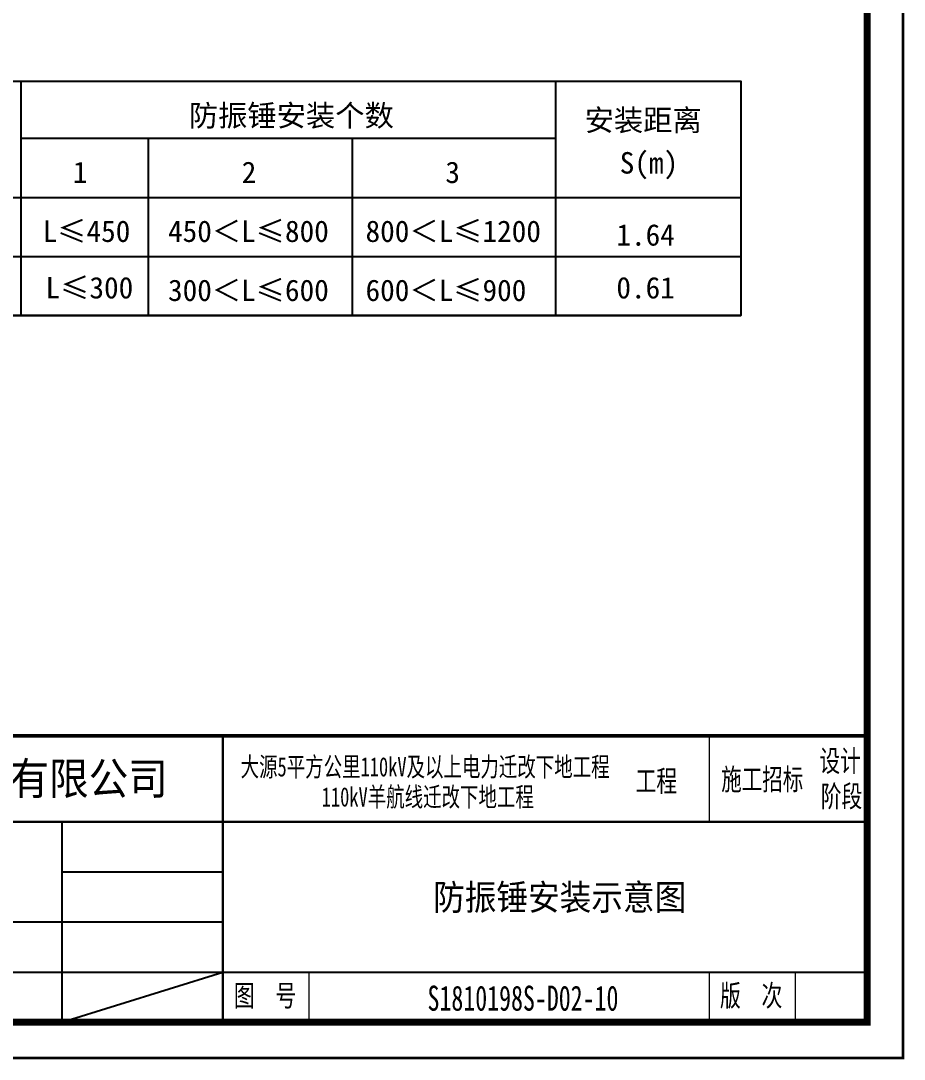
# Model space of a CAD drawing. Extents: x 457 to 4918, y -67 to 391.
# Drawn here: x 4794.6 to 4918, y -60 to 85.1 of the extents above; entities that cross this region are included whole.
import ezdxf
from ezdxf.enums import TextEntityAlignment as Align

# ---------------------------------------------------------------- set-up
doc = ezdxf.new("R2010")
doc.units = 0
doc.header["$LTSCALE"] = 40
doc.header["$MEASUREMENT"] = 0
doc.layers.get('0').update_dxf_attribs({"linetype": 'CONTINUOUS'})
for name, color, linetype in [('DXF_FRAME', 1, 'CONTINUOUS'), ('图框', 7, 'CONTINUOUS'), ('图框－字', 40, 'CONTINUOUS')]:
    doc.layers.add(name, color=color, linetype=linetype)
doc.styles.add('图签 宋体3', font='', dxfattribs={"height": 3})
doc.styles.add('宋体', font='', dxfattribs={"height": 3.75})
doc.styles.add('宋体-0.71', font='', dxfattribs={"width": 0.71})
doc.styles.add('宋体-0.9', font='', dxfattribs={"width": 0.9})
doc.styles.get('图签 宋体3').set_extended_font_data('SimSun')
doc.styles.get('宋体').set_extended_font_data('宋体')
doc.styles.get('宋体-0.71').set_extended_font_data('SimSun')
doc.styles.get('宋体-0.9').set_extended_font_data('SimSun')

msp = doc.modelspace()

# ---------------------------------------------------------------- linework, layer by layer
at = {"color": 7}
for p, q in [((4794.57, 76.66), (4794.57, 43.91)), ((4869.26, 76.66), (4869.26, 43.91)), ((4794.57, 68.66), (4869.26, 68.66)), ((4812.37, 68.66), (4812.37, 43.91)), ((4840.82, 68.66), (4840.82, 43.91)), ((4732.6, 60.41), (4895.13, 60.41)), ((4732.6, 52.16), (4895.13, 52.16)), ((4732.6, 43.91), (4895.13, 43.91)), ((4732.6, 43.91), (4895.13, 43.91))]:
    msp.add_line(p, q, dxfattribs=at)
for points, const_width in [([(4444.78, -59.81), (4917.78, -59.81), (4917.78, 237.19), (4444.78, 237.19)], 0.35), ([(4469.78, -54.81), (4912.78, -54.81), (4912.78, 232.19), (4469.78, 232.19)], 1)]:
    msp.add_lwpolyline(points, close=True, dxfattribs=dict(const_width=const_width))
msp.add_lwpolyline([(4732.6, 76.66), (4895.13, 76.66), (4895.13, 43.91), (4732.6, 43.91)], close=True, dxfattribs=at)
at = {"color": 0, "lineweight": 5}
msp.add_lwpolyline([(4912.78, -14.81), (4733.2, -14.81)], close=True, dxfattribs=at)
msp.add_lwpolyline([(4912.78, -14.81), (4733.2, -14.81)], close=True, dxfattribs=at)
msp.add_lwpolyline([(4800.28, -54.81), (4822.78, -47.81)])
msp.add_open_spline([(4733.2, -14.81), (4733.2, -14.81), (4912.78, -14.81), (4912.78, -14.81)], degree=3, dxfattribs=at)
at = {"layer": 'DXF_FRAME'}
msp.add_line((4912.78, -54.81), (4912.78, -19.81), dxfattribs=at)
msp.add_line((4912.78, -54.81), (4912.78, -19.81), dxfattribs=at)
msp.add_line((4912.78, -54.81), (4912.78, -19.81), dxfattribs=at)
at = {"layer": '图框', "color": 0, "lineweight": 13}
for p, q in [((4890.7, -14.81), (4890.7, -26.81)), ((4912.7, -14.81), (4912.7, -54.81)), ((4834.78, -47.81), (4834.78, -54.81)), ((4890.7, -47.81), (4890.7, -54.81)), ((4902.7, -47.81), (4902.7, -54.81))]:
    msp.add_line(p, q, dxfattribs=at)
at = {"layer": '图框', "color": 0}
for p, q in [((4800.28, -26.81), (4800.28, -54.81)), ((4800.28, -33.81), (4822.78, -33.81)), ((4755.28, -40.81), (4822.78, -40.81)), ((4732.78, -47.81), (4912.7, -47.81)), ((4912.78, -54.81), (4732.78, -54.81))]:
    msp.add_line(p, q, dxfattribs=at)
at = {"layer": '图框', "color": 0, "lineweight": 60, "const_width": 0.5}
msp.add_lwpolyline([(4732.78, -54.81), (4732.78, -14.81), (4912.78, -14.81)], dxfattribs=at)
at = {"layer": '图框', "color": 0, "lineweight": 30, "const_width": 0.3}
for points in [[(4822.78, -54.81), (4822.78, -14.81)], [(4733.03, -26.81), (4912.7, -26.81)]]:
    msp.add_lwpolyline(points, dxfattribs=at)

# ---------------------------------------------------------------- texts
at = {"color": 7, "style": '图签 宋体3'}
for s, p in [('防振锤安装个数', (4818.02, 70.34)), ('安装距离', (4873.31, 69.7)), ('S(m)', (4878.22, 63.73)), ('1', (4801.82, 62.41)), ('2', (4825.41, 62.41)), ('3', (4853.86, 62.41)), ('L≤450', (4797.61, 54.18)), ('450＜L≤800', (4815.12, 54.18)), ('800＜L≤1200', (4842.71, 54.18)), ('L≤300', (4798.02, 46.29)), ('300＜L≤600', (4815.12, 45.93)), ('600＜L≤900', (4842.71, 45.93))]:
    msp.add_text(s, height=3, dxfattribs=at).set_placement(p)
at = {"color": 1, "style": '图签 宋体3'}
for s, p in [('1.64', (4877.75, 53.67)), ('0.61', (4877.75, 46.29))]:
    msp.add_text(s, height=3, dxfattribs=at).set_placement(p)
at = {"color": 3, "style": '宋体', "width": 0.7}
for s, p in [('大源5平方公里110kV及以上电力迁改下地工程', (4825.26, -20.48)), ('110kV羊航线迁改下地工程 ', (4836.59, -24.68))]:
    msp.add_text(s, height=2.7, dxfattribs=at).set_placement(p)
at = {"color": 0, "style": '宋体', "width": 0.7}
for s, height, p in [('施工招标', 3, (4898.12, -20.82)), ('S1810198S-D02-10', 3.5, (4864.7, -51.45))]:
    msp.add_text(s, height=height, dxfattribs=at).set_placement(p, align=Align.MIDDLE)
at = {"layer": '图框－字', "color": 0}
for s, height, style, width, p in [('设计', 3, '宋体-0.71', 0.71, (4906.1, -19.8)), ('四川锦能电力设计有限公司', 4.5, '宋体-0.9', 0.9, (4748.79, -23.02)), ('工程', 3, '宋体-0.71', 0.71, (4880.42, -22.61)), ('阶段', 3, '宋体-0.71', 0.71, (4906.28, -24.75)), ('图  号', 3, '宋体-0.71', 0.71, (4824.32, -52.58)), ('版  次', 3, '宋体-0.71', 0.71, (4892.22, -52.58))]:
    msp.add_text(s, height=height, dxfattribs=dict(at, style=style, width=width)).set_placement(p)
at = {"layer": '图框－字', "color": 0, "insert": (4869.83, -37.56), "char_height": 3.6, "width": 90, "attachment_point": 5, "style": '宋体-0.9'}
msp.add_mtext('{\\fSimSun|b1|i0|c134|p2;防振锤安装示意图}', dxfattribs=at)

doc.saveas('drawing.dxf')
